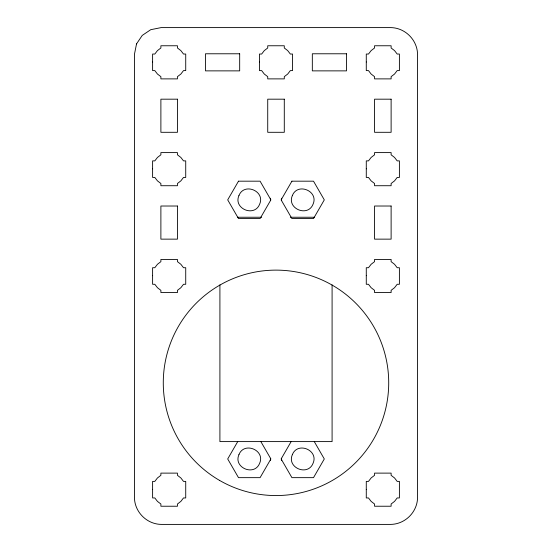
<?xml version="1.0" encoding="UTF-8"?>
<svg xmlns="http://www.w3.org/2000/svg" width="552" height="552" viewBox="0 0 552 552"><rect width="100%" height="100%" fill="white"/><g stroke="black" fill="none" stroke-linecap="round" stroke-linejoin="round"><path stroke-width="0.83" d="M237.726 441.6L227.7 458.96L238.498 477.652L260.089 477.652L270.88 458.96L260.854 441.6M291.145 441.6L281.12 458.96L291.918 477.652L313.508 477.652L324.3 458.96L314.274 441.6M237.719 217.24L261.683 217.24M290.324 217.24L314.288 217.24M332.09 284.86L332.09 441.6L219.91 441.6L219.91 284.86M281.61 198.244L281.61 200.562M281.61 458.277L281.61 460.589M270.39 198.244L270.39 200.562M270.39 458.277L270.39 460.589M152.607 61.99L152.607 70.601L154.815 70.601L157.451 74.03L160.887 76.666L160.887 78.881L177.447 78.881L177.447 76.659L180.87 74.03L183.505 70.601L185.727 70.601L185.727 54.041L183.505 54.041L180.87 50.611L177.447 47.976L177.447 45.761L160.887 45.761L160.887 47.976L157.451 50.611L154.815 54.041L152.607 54.041L152.607 61.99M152.607 168.829L152.607 177.44L154.815 177.44L157.451 180.87L160.887 183.505L160.887 185.72L177.447 185.72L177.447 183.499L180.87 180.863L183.505 177.44L185.727 177.44L185.727 160.88L183.505 160.88L180.87 157.451L177.447 154.815L177.447 152.6L160.887 152.6L160.887 154.815L157.451 157.451L154.815 160.88L152.607 160.88L152.607 168.829M152.607 275.669L152.607 284.28L154.815 284.28L157.451 287.709L160.887 290.345L160.887 292.56L177.447 292.56L177.447 290.338L180.87 287.702L183.505 284.28L185.727 284.28L185.727 267.72L183.505 267.72L180.87 264.291L177.447 261.655L177.447 259.44L160.887 259.44L160.887 261.655L157.451 264.284L154.815 267.72L152.607 267.72L152.607 275.669M152.607 489.348L152.607 497.952L154.815 497.952L157.451 501.388L160.887 504.024L160.887 506.232L177.447 506.232L177.447 504.017L180.87 501.382L183.505 497.952L185.727 497.952L185.727 481.392L183.505 481.392L180.87 477.97L177.447 475.334L177.447 473.119L160.887 473.119L160.887 475.327L157.451 477.963L154.815 481.392L152.607 481.392L152.607 489.348M259.447 61.99L259.447 70.601L261.655 70.601L264.291 74.03L267.727 76.666L267.727 78.881L284.287 78.881L284.287 76.659L287.709 74.03L290.345 70.601L292.56 70.601L292.56 54.041L290.345 54.041L287.709 50.611L284.287 47.976L284.287 45.761L267.727 45.761L267.727 47.976L264.291 50.611L261.655 54.041L259.447 54.041L259.447 61.99M366.28 61.99L366.28 70.601L368.494 70.601L371.13 74.03L374.56 76.666L374.56 78.881L391.12 78.881L391.12 76.659L394.549 74.03L397.178 70.601L399.4 70.601L399.4 54.041L397.185 54.041L394.549 50.611L391.12 47.976L391.12 45.761L374.56 45.761L374.56 47.976L371.13 50.611L368.494 54.041L366.28 54.041L366.28 61.99M366.28 168.829L366.28 177.44L368.494 177.44L371.13 180.87L374.56 183.505L374.56 185.72L391.12 185.72L391.12 183.499L394.549 180.863L397.178 177.44L399.4 177.44L399.4 160.88L397.185 160.88L394.549 157.451L391.12 154.815L391.12 152.6L374.56 152.6L374.56 154.815L371.13 157.451L368.494 160.88L366.28 160.88L366.28 168.829M366.28 275.669L366.28 284.28L368.494 284.28L371.13 287.709L374.56 290.345L374.56 292.56L391.12 292.56L391.12 290.338L394.549 287.702L397.178 284.28L399.4 284.28L399.4 267.72L397.185 267.72L394.549 264.291L391.12 261.655L391.12 259.44L374.56 259.44L374.56 261.655L371.13 264.284L368.494 267.72L366.28 267.72L366.28 275.669M366.28 489.348L366.28 497.952L368.494 497.952L371.13 501.388L374.56 504.024L374.56 506.232L391.12 506.232L391.12 504.017L394.549 501.382L397.178 497.952L399.4 497.952L399.4 481.392L397.185 481.392L394.549 477.97L391.12 475.334L391.12 473.119L374.56 473.119L374.56 475.327L371.13 477.963L368.494 481.392L366.28 481.392L366.28 489.348M136.53 43.898L134.44 54.317L134.44 497.683C134.695 512.063 146.77 524.145 161.149 524.4L390.851 524.4C405.23 524.138 417.305 512.063 417.56 497.683L417.56 54.317C417.305 39.937 405.23 27.862 390.857 27.6L161.149 27.6L150.737 29.691L142.243 35.411L136.53 43.898M238.961 195.518C233.054 208.601 254.389 217.557 259.626 204.233C265.526 191.151 244.198 182.195 238.961 195.518M238.961 454.6C233.054 467.682 254.382 476.638 259.626 463.321C265.526 450.239 244.198 441.276 238.961 454.6M292.381 195.518C286.474 208.601 307.802 217.557 313.046 204.233C318.946 191.151 297.618 182.195 292.381 195.518M292.381 454.6C286.474 467.682 307.802 476.638 313.046 463.321C318.946 450.239 297.618 441.276 292.381 454.6M238.498 181.18L227.7 199.872L238.498 218.571L260.089 218.571L270.88 199.872L260.089 181.18L238.498 181.18M291.918 181.18L281.12 199.872L291.918 218.571L313.508 218.571L324.3 199.872L313.508 181.18L291.918 181.18M239.678 53.779L205.489 53.779L205.489 70.87L239.678 70.87L239.678 53.779M346.518 53.779L312.328 53.779L312.328 70.87L346.518 70.87L346.518 53.779M177.447 99.181L160.887 99.181L160.887 132.301L177.447 132.301L177.447 99.181M284.287 99.181L267.727 99.181L267.727 132.301L284.287 132.301L284.287 99.181M391.12 99.181L374.56 99.181L374.56 132.301L391.12 132.301L391.12 99.181M177.447 206.02L160.887 206.02L160.887 239.14L177.447 239.14L177.447 206.02M391.12 206.02L374.56 206.02L374.56 239.14L391.12 239.14L391.12 206.02M219.641 480.454A112.711 112.711 0 0 0 388.712 382.84A112.711 112.711 0 0 0 219.641 285.225A112.711 112.711 0 0 0 219.641 480.454"/></g></svg>
